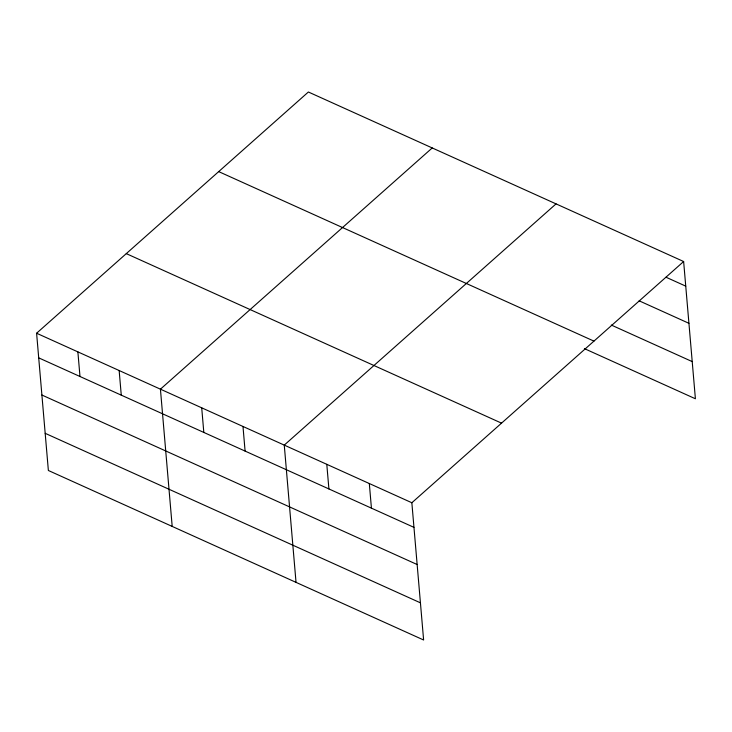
<?xml version="1.0" encoding="UTF-8"?>
<svg xmlns="http://www.w3.org/2000/svg" width="732" height="732" viewBox="0 0 732 732"><rect width="100%" height="100%" fill="white"/><g stroke="black" fill="none" stroke-linecap="round" stroke-linejoin="round"><path stroke-width="1.1" d="M683.633 261.516L411.851 502.747L423.618 639.997L48.367 470.484L36.6 333.234L308.382 92.003L683.633 261.516L695.4 398.766L584.411 348.633M432.219 147.946L160.427 389.177L172.194 526.418M556.046 203.88L284.263 445.111L296.03 582.361M666.038 277.236L685.747 286.139M639.146 300.815L688.931 323.306M611.302 325.054L692.216 361.599M218.694 171.608L593.945 341.121M126.288 253.629L501.539 423.142M36.6 333.234L411.851 502.747M38.714 357.857L413.955 527.36M41.898 395.024L417.149 564.528M45.183 433.317L420.424 602.829M369.321 483.532L371.426 508.154M326.792 464.326L328.906 488.939M242.987 426.463L245.092 451.086M201.712 407.815L203.816 432.438M119.151 370.529L121.265 395.143M77.876 351.882L79.989 376.495"/></g></svg>
